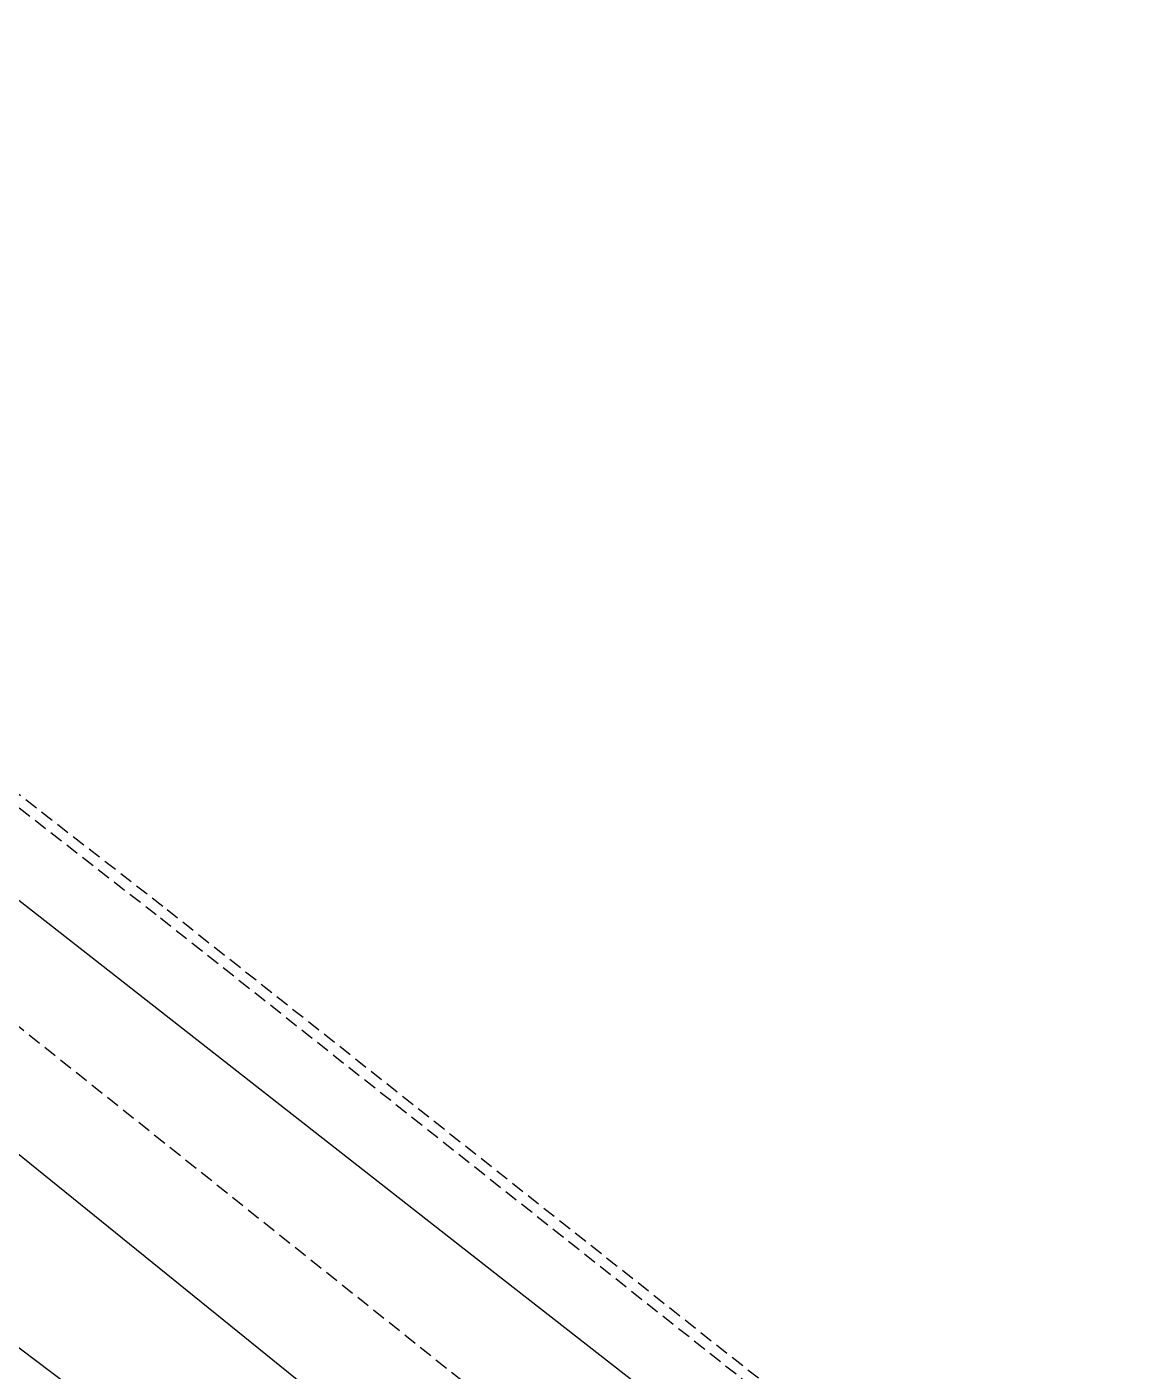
# Model space of a CAD drawing. Header units: millimetres. Extents: x 133000 to 134000, y 143000 to 144000.
# Drawn here: x 133461.2 to 133502.9, y 143493.3 to 143543.6 of the extents above; entities that cross this region are included whole.
import ezdxf

# ---------------------------------------------------------------- set-up
doc = ezdxf.new("R2010")
doc.units = ezdxf.units.MM
doc.linetypes.add('DASHED', pattern=[0.75, 0.5, -0.25])
for name, color, linetype in [('W0001', 6, 'DASHED'), ('W0008', 7, 'CONTINUOUS'), ('W0112', 1, 'DASHED')]:
    doc.layers.add(name, color=color, linetype=linetype)

msp = doc.modelspace()

# ---------------------------------------------------------------- linework, layer by layer
at = {"layer": 'W0001'}
msp.add_lwpolyline([(133580.059, 143366.767), (133585.968, 143369.599), (133591.434, 143373.411), (133595.886, 143376.989), (133595.96, 143387.09), (133595.959, 143400.914), (133585.436, 143410.84), (133563.072, 143426.437), (133538.29, 143444.926), (133507.926, 143468.629), (133493.844, 143478.552), (133482.183, 143489.164), (133458.598, 143508.004), (133427.776, 143532.555), (133397.513, 143556.847), (133378.352, 143572.04)], dxfattribs=at)
at = {"layer": 'W0008'}
for points in [[(133458.177, 143513.03), (133478.605, 143497.041), (133498.031, 143481.88), (133519.996, 143464.792), (133535.036, 143453.018), (133544.21, 143445.759), (133554.274, 143438.018), (133583.468, 143417.119), (133584.043, 143416.73), (133588.336, 143413.624), (133623.637, 143388.394), (133624.132, 143388.009), (133624.986, 143387.407), (133629.473, 143388.849), (133632.499, 143389.818)], [(133455.389, 143504.781), (133455.924, 143505.409), (133474.996, 143489.994), (133480.167, 143485.632), (133480.468, 143484.49), (133480.423, 143482.608), (133479.35, 143481.275), (133477.979, 143480.944), (133464.535, 143491.402), (133447.173, 143504.496), (133437.735, 143492.063), (133430.758, 143482.708), (133437.362, 143477.514), (133441.461, 143474.291), (133443.987, 143472.193), (133474.039, 143448.285)]]:
    msp.add_lwpolyline(points, dxfattribs=at)
at = {"layer": 'W0112'}
for points in [[(133455.586, 143518.507), (133455.832, 143518.822), (133466.448, 143510.56), (133500.491, 143483.596), (133512.609, 143474.027)], [(133455.586, 143518.507), (133466.201, 143510.245), (133500.243, 143483.282), (133512.361, 143473.713)]]:
    msp.add_lwpolyline(points, dxfattribs=at)

doc.saveas('drawing.dxf')
